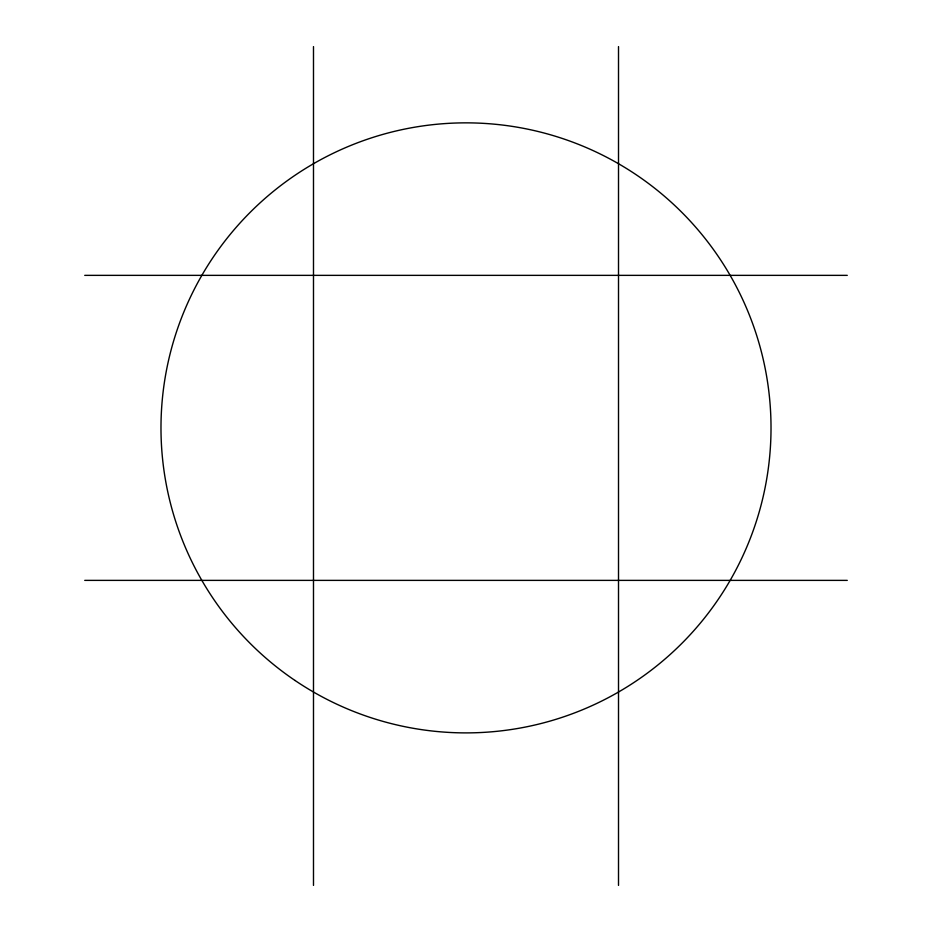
<?xml version="1.0" encoding="UTF-8"?>
<svg xmlns="http://www.w3.org/2000/svg" width="932" height="932" viewBox="0 0 932 932"><rect width="100%" height="100%" fill="white"/><g stroke="black" fill="none" stroke-linecap="round" stroke-linejoin="round"><path stroke-width="1.4" d="M84.73 275.359L847.27 275.359M84.73 580.38L847.27 580.38M618.51 46.6L618.51 885.4M313.49 46.6L313.49 885.4M295.036 680.477A305.02 305.02 0 0 0 770.24 449.632A305.02 305.02 0 0 0 332.724 153.512A305.02 305.02 0 0 0 295.036 680.477"/></g></svg>
